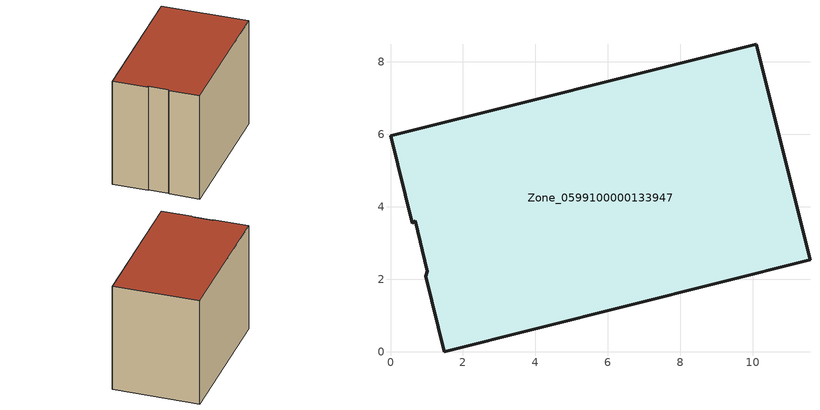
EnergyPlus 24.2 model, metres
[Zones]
Zone_0599100000133947
 floor ground (C_G): 1.49,0 0.97,2.08 1.01,2.22 0.68,3.61 0.6,3.54 0,5.96 10.09,8.48 11.58,2.53 z0
 wall outside (C_F): 1.49,0 11.58,2.53 10.09,8.48 0,5.96 0.6,3.54 0.68,3.61 1.01,2.22 0.97,2.08 1.49,0 z0:8
 roof outside (C_R): 0.97,2.08 1.49,0 11.58,2.53 10.09,8.48 0,5.96 0.6,3.54 0.68,3.61 1.01,2.22 z8
[BUILDING]
Pand.0599100000133947: North Axis=0; Terrain=City; Loads Convergence Tolerance Value=0.04; Temperature Convergence Tolerance Value=0.4; Solar Distribution=FullExterior; Maximum Number of Warmup Days=25; Minimum Number of Warmup Days=1
[Site:Location]
Rotterdam.The.Hague.AP_ZH_NLD Design_Conditions: Latitude=51.96; Longitude=4.45; Time Zone=1; Elevation=-4.5
[SITE:GROUNDTEMPERATURE:BUILDINGSURFACE]
18, 18, 18, 18, 18, 18, 18, 18, 18, 18, 18, 18
[MATERIAL] Thermal Absorptance=0.9; Solar Absorptance=0.7; Visible Absorptance=0.7
Name | Roughness | Thickness | Conductivity | Density | Specific Heat
G.TI.1965-1974 | MediumSmooth | 0.15 | 0.882353 | 540 | 1210
F.TI.1965-1974 | Rough | 0.3 | 0.697674 | 1920 | 840
R.TI.1965-1974 | MediumRough | 0.2 | 0.232558 | 1500 | 1000
[CONSTRUCTION]
C_G: G.TI.1965-1974
C_F: F.TI.1965-1974
C_R: R.TI.1965-1974
[ZONE]
Zone_0599100000133947: Type=1; Multiplier=1; Ceiling Height=Autocalculate; Volume=Autocalculate; Floor Area=autocalculate; Part of Total Floor Area=Yes
[ZONEINFILTRATION:DESIGNFLOWRATE]
Infil_Zone_0599100000133947: Zone or ZoneList or Space or SpaceList=Zone_0599100000133947; Schedule=AlwaysOn; Design Flow Rate Calculation Method=Flow/Area; Flow Rate per Floor Area=0.003; Constant Term Coefficient=1; Temperature Term Coefficient=0; Velocity Term Coefficient=0; Velocity Squared Term Coefficient=0
[HVACTEMPLATE:ZONE:IDEALLOADSAIRSYSTEM]
Zone_0599100000133947: Maximum Heating Supply Air Temperature=50; Minimum Cooling Supply Air Temperature=13; Maximum Heating Supply Air Humidity Ratio=0.0156; Minimum Cooling Supply Air Humidity Ratio=0.0077; Heating Limit=NoLimit; Cooling Limit=NoLimit; Dehumidification Control Type=ConstantSensibleHeatRatio; Cooling Sensible Heat Ratio=0.7; Dehumidification Setpoint=60; Humidification Control Type=None; Humidification Setpoint=30; Outdoor Air Method=None; Outdoor Air Flow Rate per Person=0.00944; Outdoor Air Flow Rate per Zone Floor Area=0; Outdoor Air Flow Rate per Zone=0; Demand Controlled Ventilation Type=None; Outdoor Air Economizer Type=NoEconomizer; Heat Recovery Type=None; Sensible Heat Recovery Effectiveness=0.7; Latent Heat Recovery Effectiveness=0.65
[ZONECONTROL:THERMOSTAT]
ThermostatControl_Zone_0599100000133947: Zone or ZoneList=Zone_0599100000133947; Control Type Schedule=DualSetpointControlType; Control 1=Thermostat_Zone_0599100000133947; Temperature Difference Between Cutout And Setpoint=0
[THERMOSTATSETPOINT:DUALSETPOINT]
Thermostat_Zone_0599100000133947: Heating Setpoint Temperature Schedule=HeatingSetpoint_Zone_0599100000133947; Cooling Setpoint Temperature Schedule=CoolingSetpoint_Zone_0599100000133947
[SCHEDULE:COMPACT]
HeatingSetpoint_Zone_0599100000133947: Through: 12/31, For: AllDays, Until: 24:00, 21
CoolingSetpoint_Zone_0599100000133947: Through: 12/31, For: AllDays, Until: 24:00, 24
DualSetpointControlType: Through: 12/31, For: AllDays, Until: 24:00, 4
AlwaysOn: Through: 12/31, For: AllDays, Until: 24:00, 1
